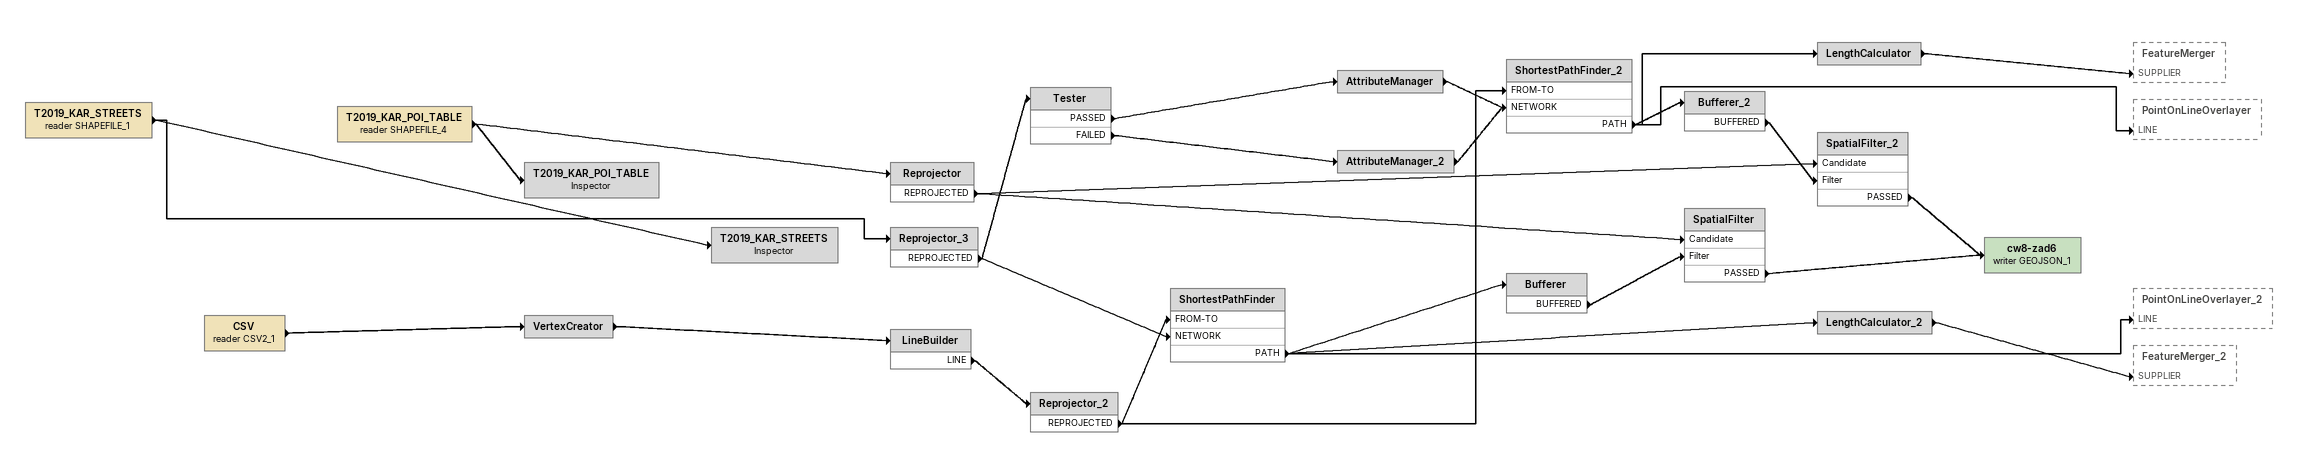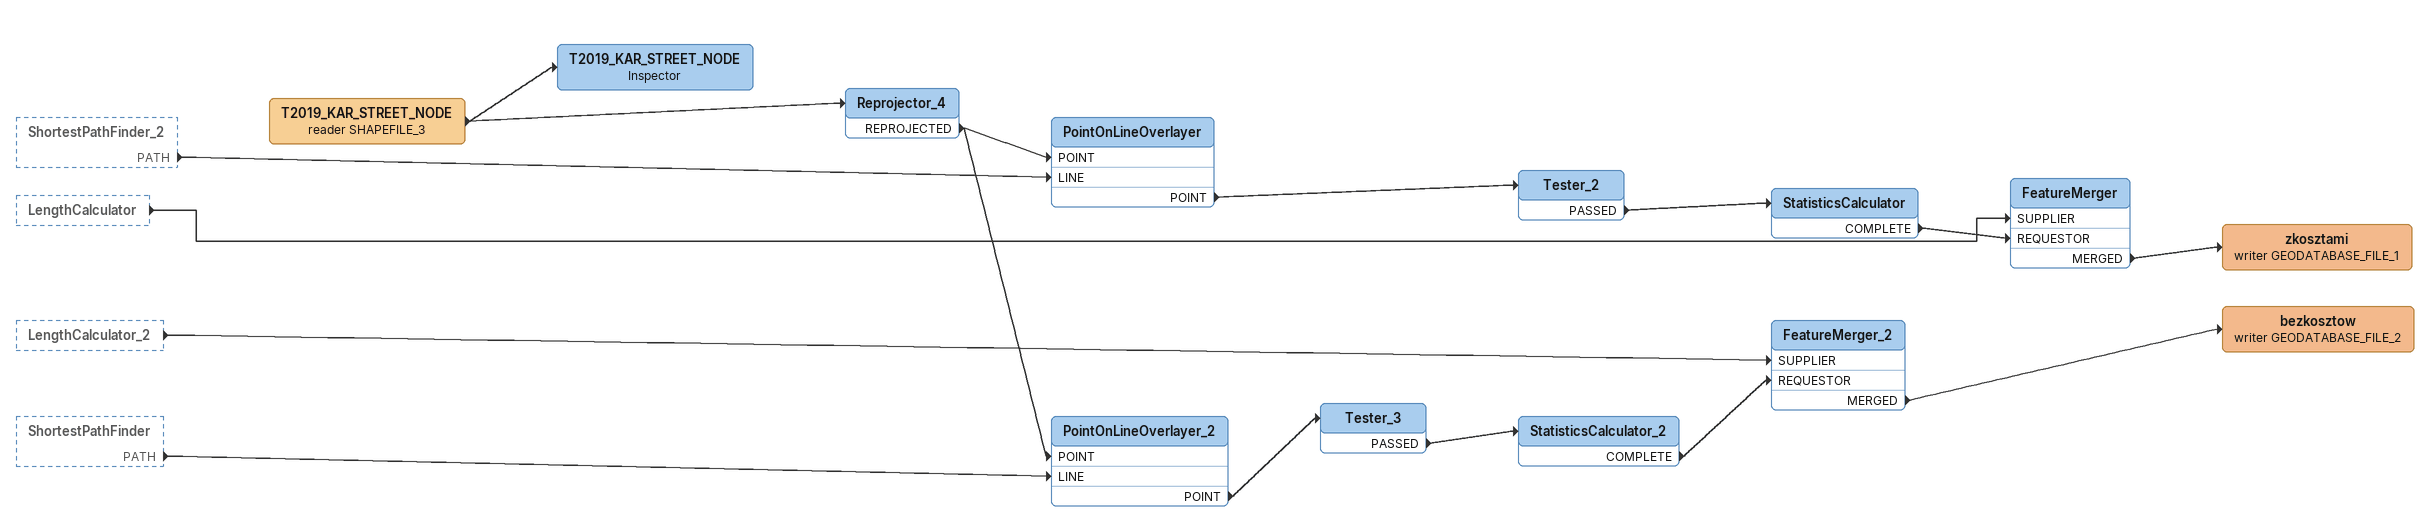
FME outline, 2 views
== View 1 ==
T2019_KAR_STREETS (reader SHAPEFILE_1)
    -> T2019_KAR_STREETS
    -> Reprojector_3
Reprojector_3
    REPROJECTED -> ShortestPathFinder [NETWORK]
    REPROJECTED -> Tester
Tester
    PASSED -> AttributeManager
    FAILED -> AttributeManager_2
AttributeManager
    -> ShortestPathFinder_2 [NETWORK]
AttributeManager_2
    -> ShortestPathFinder_2 [NETWORK]
T2019_KAR_STREETS: Inspector
CSV (reader CSV2_1)
    -> VertexCreator
VertexCreator
    -> LineBuilder
LineBuilder
    LINE -> Reprojector_2
Reprojector_2
    REPROJECTED -> ShortestPathFinder [FROM-TO]
    REPROJECTED -> ShortestPathFinder_2 [FROM-TO]
ShortestPathFinder_2
    PATH -> Bufferer_2
    PATH -> PointOnLineOverlayer [LINE]
    PATH -> LengthCalculator
LengthCalculator
    -> FeatureMerger [SUPPLIER]
Bufferer_2
    BUFFERED -> SpatialFilter_2 [Filter]
ShortestPathFinder
    PATH -> Bufferer
    PATH -> PointOnLineOverlayer_2 [LINE]
    PATH -> LengthCalculator_2
Bufferer
    BUFFERED -> SpatialFilter [Filter]
LengthCalculator_2
    -> FeatureMerger_2 [SUPPLIER]
T2019_KAR_POI_TABLE (reader SHAPEFILE_4)
    -> T2019_KAR_POI_TABLE
    -> Reprojector
T2019_KAR_POI_TABLE: Inspector
Reprojector
    REPROJECTED -> SpatialFilter [Candidate]
    REPROJECTED -> SpatialFilter_2 [Candidate]
SpatialFilter_2
    PASSED -> cw8-zad6 (writer GEOJSON_1)
SpatialFilter
    PASSED -> cw8-zad6 (writer GEOJSON_1)
cw8-zad6 (writer GEOJSON_1)

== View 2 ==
ShortestPathFinder_2 [outside]
    PATH -> PointOnLineOverlayer [LINE]
LengthCalculator [outside]
    -> FeatureMerger [SUPPLIER]
LengthCalculator_2 [outside]
    -> FeatureMerger_2 [SUPPLIER]
ShortestPathFinder [outside]
    PATH -> PointOnLineOverlayer_2 [LINE]
T2019_KAR_STREET_NODE (reader SHAPEFILE_3)
    -> T2019_KAR_STREET_NODE
    -> Reprojector_4
T2019_KAR_STREET_NODE: Inspector
Reprojector_4
    REPROJECTED -> PointOnLineOverlayer [POINT]
    REPROJECTED -> PointOnLineOverlayer_2 [POINT]
PointOnLineOverlayer
    POINT -> Tester_2
Tester_2
    PASSED -> StatisticsCalculator
StatisticsCalculator
    COMPLETE -> FeatureMerger [REQUESTOR]
FeatureMerger
    MERGED -> zkosztami (writer GEODATABASE_FILE_1)
zkosztami (writer GEODATABASE_FILE_1)
PointOnLineOverlayer_2
    POINT -> Tester_3
Tester_3
    PASSED -> StatisticsCalculator_2
StatisticsCalculator_2
    COMPLETE -> FeatureMerger_2 [REQUESTOR]
FeatureMerger_2
    MERGED -> bezkosztow (writer GEODATABASE_FILE_2)
bezkosztow (writer GEODATABASE_FILE_2)
